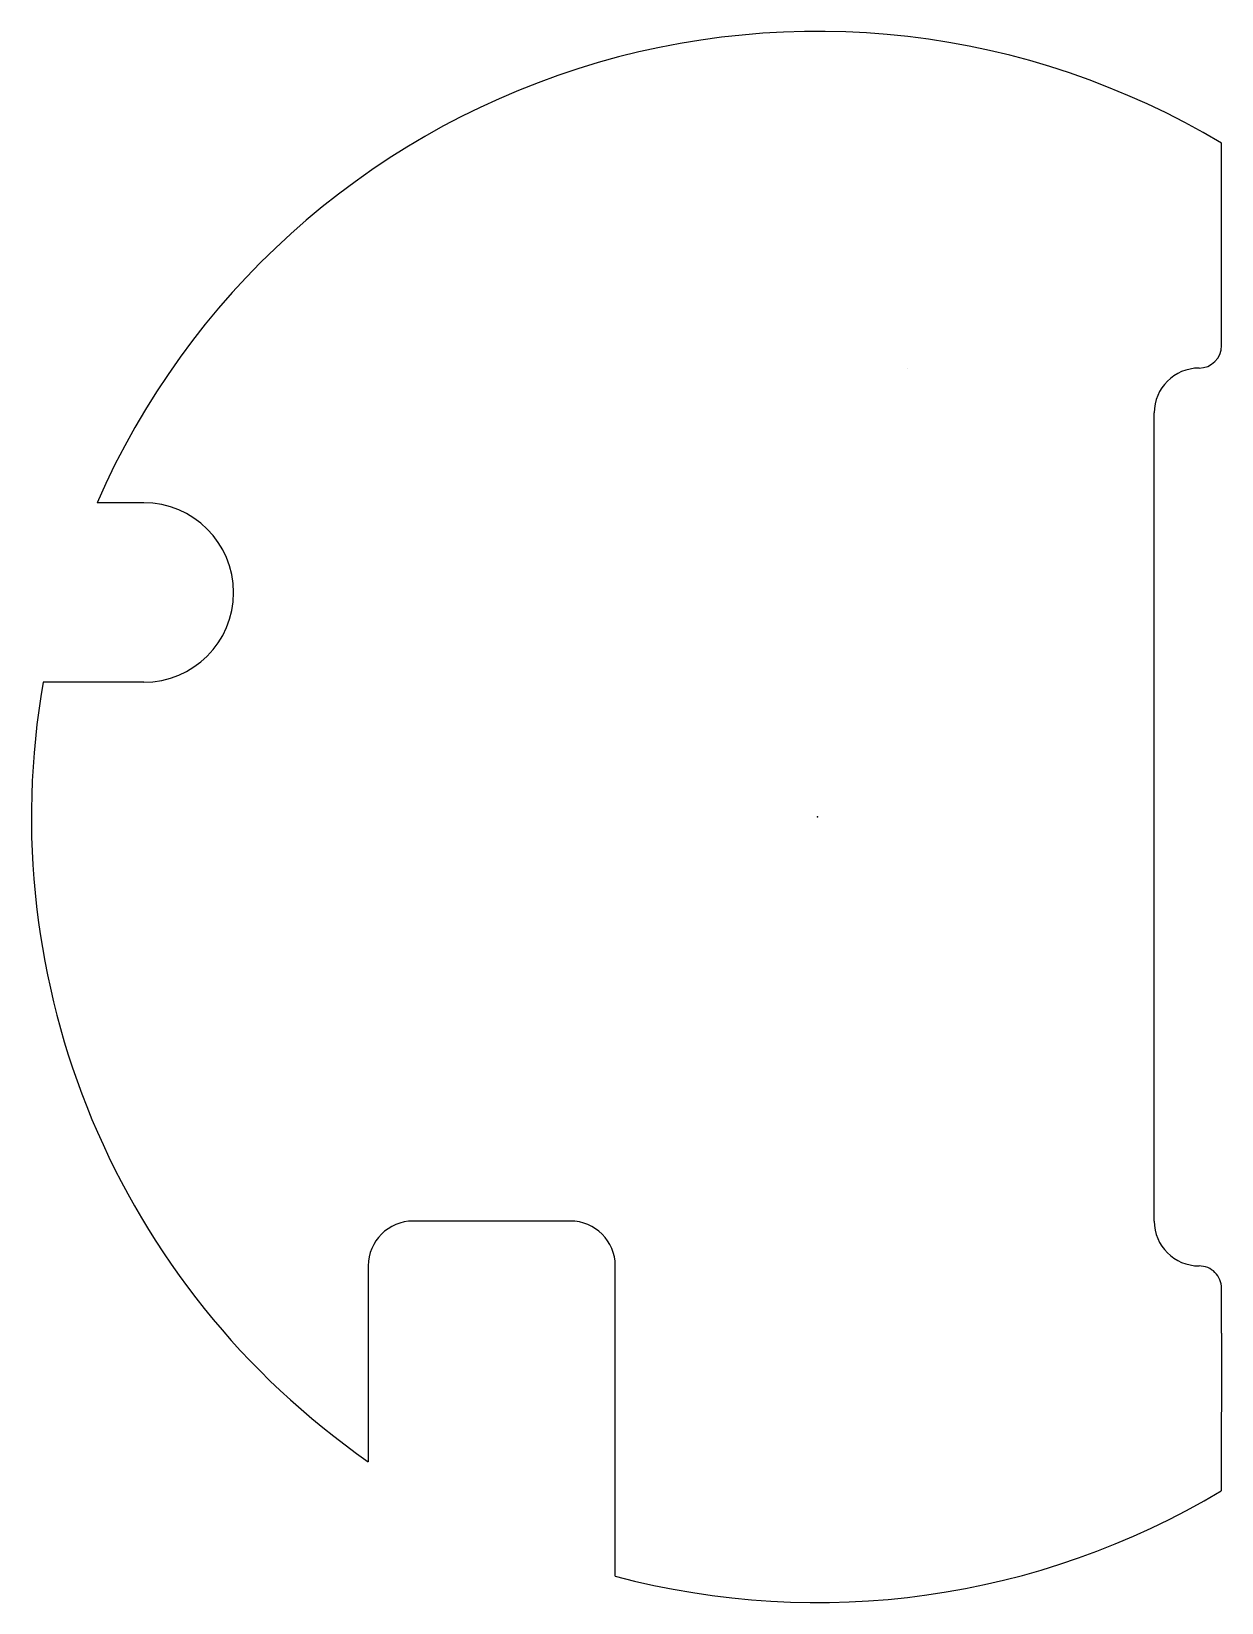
# Model space of a CAD drawing. Header units: centimetres. Extents: x -35 to 18, y -35 to 35.
import ezdxf

# ---------------------------------------------------------------- set-up
doc = ezdxf.new("R2010")
doc.units = ezdxf.units.CM
doc.header["$MEASUREMENT"] = 0
for name, color, linetype in [('Power board PCB outline 2021 v2_Sketch1', 7, 'Continuous'), ('Power board PCB outline 2021 v2_Sketch2', 7, 'Continuous'), ('Power board PCB outline 2021 v2_Sketch3', 7, 'Continuous'), ('Power board PCB outline 2021 v2_Sketch4', 7, 'Continuous')]:
    doc.layers.add(name, color=color, linetype=linetype)

msp = doc.modelspace()

# ---------------------------------------------------------------- linework, layer by layer
at = {"layer": 'Power board PCB outline 2021 v2_Sketch1'}
msp.add_point((0, 0), dxfattribs=at)
at = {"layer": 'Power board PCB outline 2021 v2_Sketch2'}
for p, q in [((18, 21), (18, 30.017)), ((4, 20), (4, 20)), ((17, 20), (17, 20)), ((15, 0), (15, 18)), ((-30, 14), (-32.078, 14)), ((-30, 6), (-34.482, 6)), ((15, -18), (15, 0)), ((-11, -18), (-18, -18)), ((-20, -20), (-20, -28.723)), ((-9, -33.823), (-9, -20)), ((18, -23), (18, -20.999)), ((18, -23), (17.984, -30.026))]:
    msp.add_line(p, q, dxfattribs=at)
for centre, radius, start, end in [((0, 0), 35, 59.05028, 156.42182), ((17, 21), 1, 270.00057, 360), ((2, 20), 2, 359.99011, 0.00989), ((17, 18), 2, 90, 180), ((-30, 10), 4, 270, 90), ((0, 0), 35, 170.12911, 235.1501), ((-18, -20), 2, 90, 180), ((-11, -20), 2, 0, 90), ((17, -18), 2, 180, 270), ((17, -21), 1, 359.93903, 90.00001), ((0, 0), 35, 255.0994, 300.91991)]:
    msp.add_arc(centre, radius, start, end, dxfattribs=at)
msp.add_point((0, 0), dxfattribs=at)
at = {"layer": 'Power board PCB outline 2021 v2_Sketch3'}
msp.add_point((0, 0), dxfattribs=at)
at = {"layer": 'Power board PCB outline 2021 v2_Sketch4'}
msp.add_point((0, 0), dxfattribs=at)

doc.saveas('drawing.dxf')
